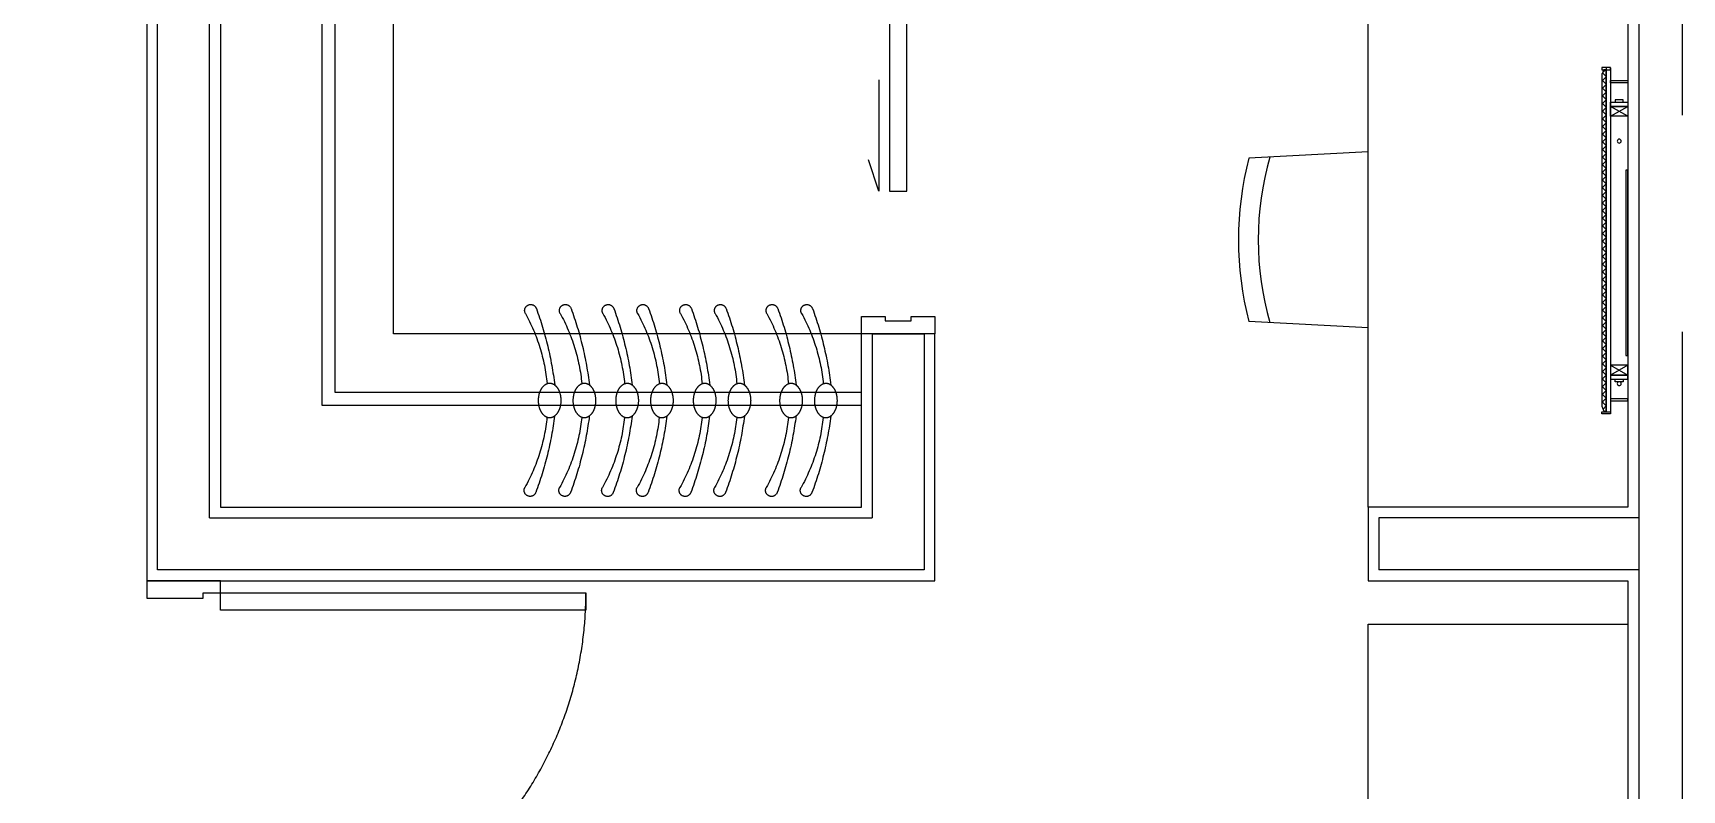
# Model space of a CAD drawing. Header units: millimetres. Extents: x 10000 to 302800, y 6800 to 229018.
# Drawn here: x 216370 to 220178, y 135779 to 137527 of the extents above; entities that cross this region are included whole.
import ezdxf

# ---------------------------------------------------------------- set-up
doc = ezdxf.new("R2010")
doc.units = ezdxf.units.MM
doc.header["$LTSCALE"] = 400
doc.header["$MEASUREMENT"] = 0
for name, pattern in [('X-GRID_5~ROOF$0$CENTER2', [1.125, 0.75, -0.125, 0.125, -0.125]), ('X-ROOM TYPE-SR-2bay_1$0$CONTINOUS', [0]), ('X-ROOM TYPE-SR-2bay_1$0$HIDDEN', [0.375, 0.25, -0.125]), ('X-ROOM TYPE-SR-2bay_1$0$X-ROOM TYPE-SR-2bay_1$0$PHANTOM2', [1.25, 0.625, -0.125, 0.125, -0.125, 0.125, -0.125])]:
    doc.linetypes.add(name, pattern=pattern)
doc.layers.get('0').update_dxf_attribs({"linetype": 'CONTINUOUS'})
for name, color, linetype in [('A-DIM1', 7, 'CONTINUOUS'), ('X-EXT_8F$0$A-254', 254, 'CONTINUOUS'), ('X-GRID_5~ROOF$0$A-CEN1', 1, 'X-GRID_5~ROOF$0$CENTER2'), ('X-ROOM TYPE-SR-2bay_1$0$.WA_BUILT-IN LOW', 252, 'CONTINUOUS'), ('X-ROOM TYPE-SR-2bay_1$0$.WA_Built-in mirror', 252, 'CONTINUOUS'), ('X-ROOM TYPE-SR-2bay_1$0$.WA_Built-in_Lower', 252, 'CONTINUOUS'), ('X-ROOM TYPE-SR-2bay_1$0$.WA_Door Swing', 252, 'CONTINUOUS'), ('X-ROOM TYPE-SR-2bay_1$0$.WA_FP_Furn', 252, 'X-ROOM TYPE-SR-2bay_1$0$CONTINOUS'), ('X-ROOM TYPE-SR-2bay_1$0$.WA_METAL', 252, 'CONTINUOUS'), ('X-ROOM TYPE-SR-2bay_1$0$.WA_Plaster', 252, 'CONTINUOUS'), ('X-ROOM TYPE-SR-2bay_1$0$.WA_Sani', 252, 'CONTINUOUS'), ('X-ROOM TYPE-SR-2bay_1$0$.WA_Sani Hidden', 252, 'CONTINUOUS'), ('X-ROOM TYPE-SR-2bay_1$0$.WA_Wall-Fin', 252, 'CONTINUOUS'), ('X-ROOM TYPE-SR-2bay_1$0$.WA_Wall-Finish', 252, 'CONTINUOUS'), ('X-ROOM TYPE-SR-2bay_1$0$A-WALD', 7, 'CONTINUOUS'), ('X-ROOM TYPE-SR-2bay_1$0$X-ROOM TYPE-SR-1.3+1.7Bay$0$__Door-bomba', 252, 'CONTINUOUS'), ('X-ROOM TYPE-SR-2bay_1$0$X-ROOM TYPE-SR-2bay_1$0$__Door-bomba', 252, 'CONTINUOUS'), ('X-ROOM TYPE-SR-2bay_1$0$X-ROOM TYPE-SR-2bay_1$0$X-ROOM TYPE-SR-1.3+1.7Bay$0$__Door-bomba', 252, 'CONTINUOUS')]:
    doc.layers.add(name, color=color, linetype=linetype)

# ---------------------------------------------------------------- blocks, each defined once
blk = doc.blocks.new('X-EXT_8F')
at = {"layer": 'X-EXT_8F$0$A-254'}
h = blk.add_hatch(dxfattribs=at)
h.set_pattern_fill('LINE', color=252, scale=100, angle=90)
h.set_pattern_definition([(90, (0, 0), (-317.5, 2e-14), [])])
edge = h.paths.add_edge_path()
edge.add_line((214444.8, 68021.2), (188877.6, 70521.2))
edge.add_line((188877.6, 70521.2), (174255.5, 70521.2))
edge.add_arc((174255.5, 68371.2), 2150, 90, 167)
edge.add_line((172160.6, 68854.9), (172053.9, 68392.8))
edge.add_arc((174148.8, 67909.2), 2150, 167, 180)
edge.add_line((171998.8, 67909.2), (171998.8, 38021.2))
edge.add_arc((174148.8, 38021.2), 2150, 180, 270)
edge.add_line((174148.8, 35871.2), (195098.8, 35871.2))
edge.add_line((195098.8, 35871.2), (195098.8, 36521.2))
edge.add_line((195098.8, 36521.2), (174648.8, 36521.2))
edge.add_arc((174648.8, 38021.2), 1500, 180, 270, ccw=False)
edge.add_line((173148.8, 38021.2), (173148.8, 67371.2))
edge.add_arc((174648.8, 67371.2), 1500, 90, 180, ccw=False)
edge.add_line((174648.8, 68871.2), (187974.8, 68871.2))
edge.add_line((187974.8, 68871.2), (202089.9, 68021.2))
edge.add_line((202089.9, 68021.2), (214444.8, 68021.2))
blk = doc.blocks.new('X-GRID_5~ROOF')
at = {"layer": 'X-GRID_5~ROOF$0$A-CEN1', "ltscale": 10}
blk.add_line((215398.8, 81871.2), (215398.8, 33068.4), dxfattribs=at)
blk = doc.blocks.new('X-ROOM TYPE-SR-2bay_1$0$X-ROOM TYPE-SR-2bay_1$0$X-ROOM TYPE-SR-2bay_1$0$A$Cad202b06')
at = {"layer": 'X-ROOM TYPE-SR-2bay_1$0$.WA_FP_Furn', "ltscale": 0.2}
for p, q in [((4.5, 0), (19.3, 275.2)), ((411, 0), (396.2, 275.2))]:
    blk.add_line(p, q, dxfattribs=at)
for radius, start, end in [(750.5, 75.4592, 104.5408), (704.7, 74.2726, 105.7274)]:
    blk.add_arc((207.7, -451.2), radius, start, end, dxfattribs=at)
blk = doc.blocks.new('X-ROOM TYPE-SR-2bay_1$0$DOOR-900')
at = {"color": 8, "linetype": 'X-ROOM TYPE-SR-2bay_1$0$X-ROOM TYPE-SR-2bay_1$0$PHANTOM2', "ltscale": 200}
blk.add_arc((-28, -85), 844, 180, 270, dxfattribs=at)
at = {"layer": 'X-ROOM TYPE-SR-2bay_1$0$X-ROOM TYPE-SR-2bay_1$0$__Door-bomba'}
for points in [[(-900, 85), (-860, 85), (-860, -45), (-872, -45), (-872, -85), (-900, -85)], [(0, 85), (-40, 85), (-40, -45), (-28, -45), (-28, -85), (0, -85)], [(-28, -85), (-28, -929), (-68, -929), (-68, -85)]]:
    blk.add_lwpolyline(points, close=True, dxfattribs=at)
blk = doc.blocks.new('X-ROOM TYPE-SR-2bay_1')
at = {"layer": 'X-ROOM TYPE-SR-2bay_1$0$.WA_BUILT-IN LOW'}
h = blk.add_hatch(dxfattribs=at)
h.set_pattern_fill('NET', color=256, scale=100, angle=45, style=0)
h.set_pattern_definition([(45, (230265.278, 99834.891), (-8.8388348, 8.8388348), []), (135, (230265.278, 99834.891), (-8.8388348, -8.8388348), [])])
h.paths.add_polyline_path([(194423.8, 63354.4), (194423.8, 62565.9), (194418.5, 62565.9), (194413.8, 62576.7), (194413.8, 63342.9), (194418.5, 63354.4)])
for p, q in [((194413.8, 62574.8), (194413.8, 63342.9)), ((194423.8, 62565.9), (194423.8, 63354.4)), ((194473.8, 63248.4), (194433.8, 63270.9)), ((194433.8, 63248.4), (194473.8, 63270.9)), ((194473.8, 62673.3), (194433.8, 62650.9)), ((194433.8, 62673.3), (194473.8, 62650.9))]:
    blk.add_line(p, q, dxfattribs=at)
at = {"layer": 'X-ROOM TYPE-SR-2bay_1$0$.WA_BUILT-IN LOW', "linetype": 'X-ROOM TYPE-SR-2bay_1$0$HIDDEN', "ltscale": 100}
for points in [[(192703.8, 63341.1), (191458.8, 63341.1), (191458.8, 62001.1), (192103.8, 62001.1)], [(192703.8, 63311.1), (191488.8, 63311.1), (191488.8, 62031.1), (192103.8, 62031.1)]]:
    blk.add_lwpolyline(points, dxfattribs=at)
at = {"layer": 'X-ROOM TYPE-SR-2bay_1$0$.WA_BUILT-IN LOW'}
for points in [[(194423.8, 63354.4), (194423.8, 62565.9), (194418.5, 62565.9), (194413.8, 62576.7), (194413.8, 63342.9), (194418.5, 63354.4)], [(194444.5, 63286.4), (194444.5, 63280.9), (194463.2, 63280.9), (194463.2, 63286.4)], [(194473.8, 63248.4), (194433.8, 63248.4), (194433.8, 63270.9), (194473.8, 63270.9)], [(194473.8, 62673.3), (194433.8, 62673.3), (194433.8, 62650.9), (194473.8, 62650.9)], [(194444.5, 62635.3), (194444.5, 62640.9), (194463.2, 62640.9), (194463.2, 62635.3)]]:
    blk.add_lwpolyline(points, close=True, dxfattribs=at)
for centre in [(194453.8, 63290.9), (194453.8, 62730.8)]:
    blk.add_circle(centre, 4.52, dxfattribs=at)
at = {"layer": 'X-ROOM TYPE-SR-2bay_1$0$.WA_BUILT-IN LOW', "linetype": 'X-ROOM TYPE-SR-2bay_1$0$HIDDEN', "ltscale": 100}
for centre, radius, start, end in [((191939, 63537.3), 13.9, 20.4349, 209.2632), ((191563.4, 63326.9), 416.5, 5.7662, 29.2632), ((191214.8, 63267.5), 786.7, 7.168, 20.4349), ((192019.2, 63537.3), 13.9, 20.4349, 209.2632), ((191643.7, 63326.9), 416.5, 5.7662, 29.2632), ((191295.1, 63267.5), 786.7, 7.168, 20.4349), ((192118, 63537.5), 13.9, 20.4349, 209.2632), ((191742.4, 63327.1), 416.5, 5.7662, 29.2632), ((191393.8, 63267.7), 786.7, 7.168, 20.4349), ((192198.2, 63537.5), 13.9, 20.4349, 209.2632), ((191822.7, 63327.1), 416.5, 5.7662, 29.2632), ((191474.1, 63267.7), 786.7, 7.168, 20.4349), ((192297, 63537.5), 13.9, 20.4349, 209.2632), ((191921.5, 63327.1), 416.5, 5.7662, 29.2632), ((191572.9, 63267.7), 786.7, 7.168, 20.4349), ((192377.2, 63537.5), 13.9, 20.4349, 209.2632), ((192001.7, 63327.1), 416.5, 5.7662, 29.2632), ((191653.1, 63267.7), 786.7, 7.168, 20.4349), ((192496.5, 63537.5), 13.9, 20.4349, 209.2632), ((192120.9, 63327.1), 416.5, 5.7662, 29.2632), ((191772.3, 63267.7), 786.7, 7.168, 20.4349), ((192576.7, 63537.5), 13.9, 20.4349, 209.2632), ((192201.2, 63327.1), 416.5, 5.7662, 29.2632), ((191852.6, 63267.7), 786.7, 7.168, 20.4349), ((191563.4, 63330.2), 416.5, 331.0704, 354.5674), ((191214.5, 63387.5), 786.7, 339.8987, 353.1656), ((191643.7, 63330.2), 416.5, 331.0704, 354.5674), ((191294.7, 63387.5), 786.7, 339.8987, 353.1656), ((191742.4, 63330.4), 416.5, 331.0704, 354.5674), ((191393.5, 63387.7), 786.7, 339.8987, 353.1656), ((191822.7, 63330.4), 416.5, 331.0704, 354.5674), ((191473.7, 63387.7), 786.7, 339.8987, 353.1656), ((191921.5, 63330.4), 416.5, 331.0704, 354.5674), ((191572.5, 63387.7), 786.7, 339.8987, 353.1656), ((192001.7, 63330.4), 416.5, 331.0704, 354.5674), ((191652.7, 63387.7), 786.7, 339.8987, 353.1656), ((192120.9, 63330.4), 416.5, 331.0704, 354.5674), ((191772, 63387.7), 786.7, 339.8987, 353.1656), ((192201.2, 63330.4), 416.5, 331.0704, 354.5674), ((191852.2, 63387.7), 786.7, 339.8987, 353.1656), ((191940.2, 63122), 13.9, 151.0704, 339.8987), ((192020.4, 63122), 13.9, 151.0704, 339.8987), ((192119.2, 63122.1), 13.9, 151.0704, 339.8987), ((192199.4, 63122.1), 13.9, 151.0704, 339.8987), ((192298.2, 63122.1), 13.9, 151.0704, 339.8987), ((192378.4, 63122.1), 13.9, 151.0704, 339.8987), ((192497.7, 63122.1), 13.9, 151.0704, 339.8987), ((192577.9, 63122.1), 13.9, 151.0704, 339.8987)]:
    blk.add_arc(centre, radius, start, end, dxfattribs=at)
at = {"layer": 'X-ROOM TYPE-SR-2bay_1$0$.WA_BUILT-IN LOW', "linetype": 'X-ROOM TYPE-SR-2bay_1$0$HIDDEN', "ltscale": 50}
for centre, radius, start, end in [((191991.2, 63341.9), 30.1, 123.0186, 147.4883), ((191984, 63353), 16.9, 90.1668, 123.0186), ((191984, 63353), 16.9, 57.315, 90.1668), ((191976.9, 63341.8), 30.1, 32.8453, 57.315), ((192071.5, 63341.9), 30.1, 123.0186, 147.4883), ((192064.3, 63353), 16.9, 90.1668, 123.0186), ((192064.3, 63353), 16.9, 57.315, 90.1668), ((192057.1, 63341.8), 30.1, 32.8453, 57.315), ((192170.3, 63342.1), 30.1, 123.0186, 147.4883), ((192163.1, 63353.1), 16.9, 90.1668, 123.0186), ((192163.1, 63353.1), 16.9, 57.315, 90.1668), ((192155.9, 63342), 30.1, 32.8453, 57.315), ((192250.5, 63342.1), 30.1, 123.0186, 147.4883), ((192243.3, 63353.1), 16.9, 90.1668, 123.0186), ((192243.3, 63353.1), 16.9, 57.315, 90.1668), ((192236.2, 63342), 30.1, 32.8453, 57.315), ((192349.3, 63342.1), 30.1, 123.0186, 147.4883), ((192342.1, 63353.1), 16.9, 90.1668, 123.0186), ((192342.1, 63353.1), 16.9, 57.315, 90.1668), ((192334.9, 63342), 30.1, 32.8453, 57.315), ((192429.5, 63342.1), 30.1, 123.0186, 147.4883), ((192422.3, 63353.1), 16.9, 90.1668, 123.0186), ((192422.3, 63353.1), 16.9, 57.315, 90.1668), ((192415.2, 63342), 30.1, 32.8453, 57.315), ((192548.7, 63342.1), 30.1, 123.0186, 147.4883), ((192541.5, 63353.1), 16.9, 90.1668, 123.0186), ((192541.5, 63353.1), 16.9, 57.315, 90.1668), ((192534.4, 63342), 30.1, 32.8453, 57.315), ((192629, 63342.1), 30.1, 123.0186, 147.4883), ((192621.8, 63353.1), 16.9, 90.1668, 123.0186), ((192621.8, 63353.1), 16.9, 57.315, 90.1668), ((192614.6, 63342), 30.1, 32.8453, 57.315), ((192020.7, 63329.9), 62.4, 165.2871, 180.1668), ((192020.7, 63329.9), 62.4, 180.1668, 195.0465), ((192002.7, 63334.6), 43.7, 147.4883, 165.2871), ((191965.5, 63334.5), 43.7, 15.0465, 32.8453), ((191947.5, 63329.7), 62.4, 0.1668, 15.0465), ((191947.5, 63329.7), 62.4, 345.2871, 0.1668), ((192100.9, 63329.9), 62.4, 165.2871, 180.1668), ((192100.9, 63329.9), 62.4, 180.1668, 195.0465), ((192082.9, 63334.6), 43.7, 147.4883, 165.2871), ((192045.8, 63334.5), 43.7, 15.0465, 32.8453), ((192027.7, 63329.7), 62.4, 0.1668, 15.0465), ((192027.7, 63329.7), 62.4, 345.2871, 0.1668), ((192199.7, 63330), 62.4, 165.2871, 180.1668), ((192199.7, 63330), 62.4, 180.1668, 195.0465), ((192181.7, 63334.8), 43.7, 147.4883, 165.2871), ((192144.5, 63334.7), 43.7, 15.0465, 32.8453), ((192126.5, 63329.8), 62.4, 0.1668, 15.0465), ((192126.5, 63329.8), 62.4, 345.2871, 0.1668), ((192280, 63330), 62.4, 165.2871, 180.1668), ((192280, 63330), 62.4, 180.1668, 195.0465), ((192261.9, 63334.8), 43.7, 147.4883, 165.2871), ((192224.8, 63334.7), 43.7, 15.0465, 32.8453), ((192206.7, 63329.8), 62.4, 0.1668, 15.0465), ((192206.7, 63329.8), 62.4, 345.2871, 0.1668), ((192378.7, 63330), 62.4, 165.2871, 180.1668), ((192378.7, 63330), 62.4, 180.1668, 195.0465), ((192360.7, 63334.8), 43.7, 147.4883, 165.2871), ((192323.6, 63334.7), 43.7, 15.0465, 32.8453), ((192305.5, 63329.8), 62.4, 0.1668, 15.0465), ((192305.5, 63329.8), 62.4, 345.2871, 0.1668), ((192459, 63330), 62.4, 165.2871, 180.1668), ((192459, 63330), 62.4, 180.1668, 195.0465), ((192440.9, 63334.8), 43.7, 147.4883, 165.2871), ((192403.8, 63334.7), 43.7, 15.0465, 32.8453), ((192385.8, 63329.8), 62.4, 0.1668, 15.0465), ((192385.8, 63329.8), 62.4, 345.2871, 0.1668), ((192578.2, 63330), 62.4, 165.2871, 180.1668), ((192578.2, 63330), 62.4, 180.1668, 195.0465), ((192560.2, 63334.8), 43.7, 147.4883, 165.2871), ((192523, 63334.7), 43.7, 15.0465, 32.8453), ((192505, 63329.8), 62.4, 0.1668, 15.0465), ((192505, 63329.8), 62.4, 345.2871, 0.1668), ((192658.5, 63330), 62.4, 165.2871, 180.1668), ((192658.5, 63330), 62.4, 180.1668, 195.0465), ((192640.4, 63334.8), 43.7, 147.4883, 165.2871), ((192603.3, 63334.7), 43.7, 15.0465, 32.8453), ((192585.2, 63329.8), 62.4, 0.1668, 15.0465), ((192585.2, 63329.8), 62.4, 345.2871, 0.1668), ((192002.7, 63325), 43.7, 195.0465, 212.8453), ((191991.3, 63317.7), 30.1, 212.8453, 237.315), ((191984.2, 63306.6), 16.9, 237.315, 270.1668), ((191984.2, 63306.6), 16.9, 270.1668, 303.0186), ((191977, 63317.6), 30.1, 303.0186, 327.4883), ((191965.6, 63324.9), 43.7, 327.4883, 345.2871), ((192082.9, 63325), 43.7, 195.0465, 212.8453), ((192071.5, 63317.7), 30.1, 212.8453, 237.315), ((192064.4, 63306.6), 16.9, 237.315, 270.1668), ((192064.4, 63306.6), 16.9, 270.1668, 303.0186), ((192057.2, 63317.6), 30.1, 303.0186, 327.4883), ((192045.8, 63324.9), 43.7, 327.4883, 345.2871), ((192181.7, 63325.2), 43.7, 195.0465, 212.8453), ((192170.3, 63317.9), 30.1, 212.8453, 237.315), ((192163.2, 63306.7), 16.9, 237.315, 270.1668), ((192163.2, 63306.7), 16.9, 270.1668, 303.0186), ((192156, 63317.8), 30.1, 303.0186, 327.4883), ((192144.6, 63325.1), 43.7, 327.4883, 345.2871), ((192261.9, 63325.2), 43.7, 195.0465, 212.8453), ((192250.6, 63317.9), 30.1, 212.8453, 237.315), ((192243.4, 63306.7), 16.9, 237.315, 270.1668), ((192243.4, 63306.7), 16.9, 270.1668, 303.0186), ((192236.2, 63317.8), 30.1, 303.0186, 327.4883), ((192224.8, 63325.1), 43.7, 327.4883, 345.2871), ((192360.7, 63325.2), 43.7, 195.0465, 212.8453), ((192349.3, 63317.9), 30.1, 212.8453, 237.315), ((192342.2, 63306.7), 16.9, 237.315, 270.1668), ((192342.2, 63306.7), 16.9, 270.1668, 303.0186), ((192335, 63317.8), 30.1, 303.0186, 327.4883), ((192323.6, 63325.1), 43.7, 327.4883, 345.2871), ((192441, 63325.2), 43.7, 195.0465, 212.8453), ((192429.6, 63317.9), 30.1, 212.8453, 237.315), ((192422.4, 63306.7), 16.9, 237.315, 270.1668), ((192422.4, 63306.7), 16.9, 270.1668, 303.0186), ((192415.2, 63317.8), 30.1, 303.0186, 327.4883), ((192403.8, 63325.1), 43.7, 327.4883, 345.2871), ((192560.2, 63325.2), 43.7, 195.0465, 212.8453), ((192548.8, 63317.9), 30.1, 212.8453, 237.315), ((192541.7, 63306.7), 16.9, 237.315, 270.1668), ((192541.7, 63306.7), 16.9, 270.1668, 303.0186), ((192534.5, 63317.8), 30.1, 303.0186, 327.4883), ((192523.1, 63325.1), 43.7, 327.4883, 345.2871), ((192640.4, 63325.2), 43.7, 195.0465, 212.8453), ((192629, 63317.9), 30.1, 212.8453, 237.315), ((192621.9, 63306.7), 16.9, 237.315, 270.1668), ((192621.9, 63306.7), 16.9, 270.1668, 303.0186), ((192614.7, 63317.8), 30.1, 303.0186, 327.4883), ((192603.3, 63325.1), 43.7, 327.4883, 345.2871)]:
    blk.add_arc(centre, radius, start, end, dxfattribs=at)
at = {"layer": 'X-ROOM TYPE-SR-2bay_1$0$.WA_Built-in mirror', "linetype": 'X-ROOM TYPE-SR-2bay_1$0$CONTINOUS'}
for points in [[(194433.8, 63270.9), (194433.8, 63280.9), (194473.8, 63280.9), (194473.8, 63270.9)], [(194433.8, 62650.9), (194433.8, 62640.9), (194473.8, 62640.9), (194473.8, 62650.9)]]:
    blk.add_lwpolyline(points, close=True, dxfattribs=at)
at = {"layer": 'X-ROOM TYPE-SR-2bay_1$0$.WA_Built-in_Lower'}
for points in [[(194473.8, 62341.1), (194473.8, 63576.1), (193873.8, 63576.1), (193873.8, 62341.1), (194373.8, 62341.1)], [(192703.8, 63176.1), (191623.8, 63176.1), (191623.8, 62166.1), (192703.8, 62166.1)]]:
    blk.add_lwpolyline(points, dxfattribs=at)
at = {"layer": 'X-ROOM TYPE-SR-2bay_1$0$.WA_FP_Furn', "ltscale": 0.2}
blk.add_lwpolyline([(194473.8, 65336.1), (193873.8, 65336.1), (193873.8, 63846.1), (194473.8, 63846.1)], dxfattribs=at)
at = {"layer": 'X-ROOM TYPE-SR-2bay_1$0$.WA_METAL', "ltscale": 200}
for points in [[(194433.8, 63355.9), (194433.8, 63360.9), (194413.8, 63360.9), (194413.8, 63355.9)], [(194433.8, 62565.9), (194433.8, 62560.9), (194413.8, 62560.9), (194413.8, 62565.9)]]:
    blk.add_lwpolyline(points, close=True, dxfattribs=at)
at = {"layer": 'X-ROOM TYPE-SR-2bay_1$0$.WA_Plaster', "ltscale": 0.1}
for points in [[(194433.8, 63325.9), (194433.8, 63330.9), (194473.8, 63330.9), (194473.8, 63325.9)], [(194433.8, 62595.9), (194433.8, 62590.9), (194473.8, 62590.9), (194473.8, 62595.9)]]:
    blk.add_lwpolyline(points, close=True, dxfattribs=at)
at = {"layer": 'X-ROOM TYPE-SR-2bay_1$0$.WA_Sani', "linetype": 'X-ROOM TYPE-SR-2bay_1$0$HIDDEN', "ltscale": 100}
blk.add_lwpolyline([(194468.8, 62797.9), (194468.8, 63225.9), (194473.8, 63225.9), (194473.8, 62797.9)], close=True, dxfattribs=at)
at = {"layer": 'X-ROOM TYPE-SR-2bay_1$0$.WA_Sani Hidden', "linetype": 'X-ROOM TYPE-SR-2bay_1$0$HIDDEN', "ltscale": 150}
blk.add_lwpolyline([(194473.8, 62797.9), (194468.8, 62797.9), (194468.8, 63225.9), (194473.8, 63225.9)], dxfattribs=at)
at = {"layer": 'X-ROOM TYPE-SR-2bay_1$0$.WA_Wall-Fin'}
for p, q in [((194423.8, 62561.4), (194423.8, 63355.9)), ((194433.8, 62561.4), (194433.8, 63355.9))]:
    blk.add_line(p, q, dxfattribs=at)
at = {"layer": 'X-ROOM TYPE-SR-2bay_1$0$.WA_Wall-Finish', "ltscale": 2}
blk.add_line((194473.8, 63746.1), (194473.8, 65436.1), dxfattribs=at)
at = {"layer": 'X-ROOM TYPE-SR-2bay_1$0$.WA_Wall-Finish'}
for p, q in [((191223.8, 61766.1), (191223.8, 63576.1)), ((191223.8, 63576.1), (192703.8, 63576.1)), ((192703.8, 63576.1), (192703.8, 63176.1))]:
    blk.add_line(p, q, dxfattribs=at)
for points in [[(194473.8, 62341.1), (194473.8, 63576.1), (193873.8, 63576.1), (193873.8, 63746.1), (194473.8, 63746.1), (194473.8, 65436.1), (193873.8, 65436.1)], [(191953.8, 59896.1), (191953.8, 61596.1), (191053.8, 61596.1), (191053.8, 63576.1), (191053.8, 63576.1), (191053.8, 63746.1), (192873.8, 63746.1), (192873.8, 63176.1)]]:
    blk.add_lwpolyline(points, dxfattribs=at)
at = {"layer": 'X-ROOM TYPE-SR-2bay_1$0$A-WALD'}
for p, q in [((192848.8, 63721.1), (191078.8, 63721.1)), ((191078.8, 63721.1), (191078.8, 61621.1)), ((192848.8, 63176.1), (192848.8, 63721.1)), ((193898.8, 63601.1), (193898.8, 63721.1)), ((191198.8, 63601.1), (192728.8, 63601.1)), ((191198.8, 63601.1), (191198.8, 61741.1)), ((192728.8, 63176.1), (192728.8, 63601.1)), ((192728.8, 63176.1), (192848.8, 63176.1))]:
    blk.add_line(p, q, dxfattribs=at)
for points in [[(194498.8, 59871.1), (194498.8, 67821.1)], [(194498.8, 63721.1), (193898.8, 63721.1)], [(194498.8, 63601.1), (193898.8, 63601.1)]]:
    blk.add_lwpolyline(points, dxfattribs=at)
at = {"layer": 'X-ROOM TYPE-SR-2bay_1$0$X-ROOM TYPE-SR-1.3+1.7Bay$0$__Door-bomba'}
blk.add_lwpolyline([(192744, 62589.5), (192744, 62846.1), (192720, 62774.3)], dxfattribs=at)
at = {"layer": 'X-ROOM TYPE-SR-2bay_1$0$X-ROOM TYPE-SR-2bay_1$0$X-ROOM TYPE-SR-1.3+1.7Bay$0$__Door-bomba'}
blk.add_lwpolyline([(192703.8, 63136.1), (192758.8, 63136.1), (192758.8, 63146.1), (192818.8, 63146.1), (192818.8, 63136.1), (192873.8, 63136.1), (192873.8, 63176.1), (192703.8, 63176.1), (192703.8, 63136.1)], dxfattribs=at)
blk.add_lwpolyline([(192768.8, 62076.1), (192768.8, 62846.1), (192808.8, 62846.1), (192808.8, 62076.1)], close=True, dxfattribs=at)
at = {"layer": 'X-ROOM TYPE-SR-2bay_1$0$.WA_Door Swing', "xscale": -1.000000000000001, "rotation": 90}
blk.add_blockref('X-ROOM TYPE-SR-2bay_1$0$DOOR-900', (191138.8, 63746.1), dxfattribs=at)
at = {"layer": 'X-ROOM TYPE-SR-2bay_1$0$.WA_FP_Furn', "ltscale": 0.2, "xscale": -1.000000000000001, "rotation": 90}
blk.add_blockref('X-ROOM TYPE-SR-2bay_1$0$X-ROOM TYPE-SR-2bay_1$0$X-ROOM TYPE-SR-2bay_1$0$A$Cad202b06', (193873.8, 63166.4), dxfattribs=at)
blk = doc.blocks.new('X-INT-HOTEL-8F')
at = {"xscale": -1, "rotation": 180}
blk.add_blockref('X-ROOM TYPE-SR-2bay_1', (20800, 104542.3), dxfattribs=at)
blk = doc.blocks.new('X-BASE-8F')
for name in ['X-GRID_5~ROOF', 'X-EXT_8F']:
    blk.add_blockref(name, (0, 0))
blk.add_blockref('X-INT-HOTEL-8F', (0, 0))

msp = doc.modelspace()

# ---------------------------------------------------------------- block references
at = {"layer": 'A-DIM1'}
msp.add_blockref('X-BASE-8F', (4779.3, 95465.6), dxfattribs=at)

doc.saveas('drawing.dxf')
